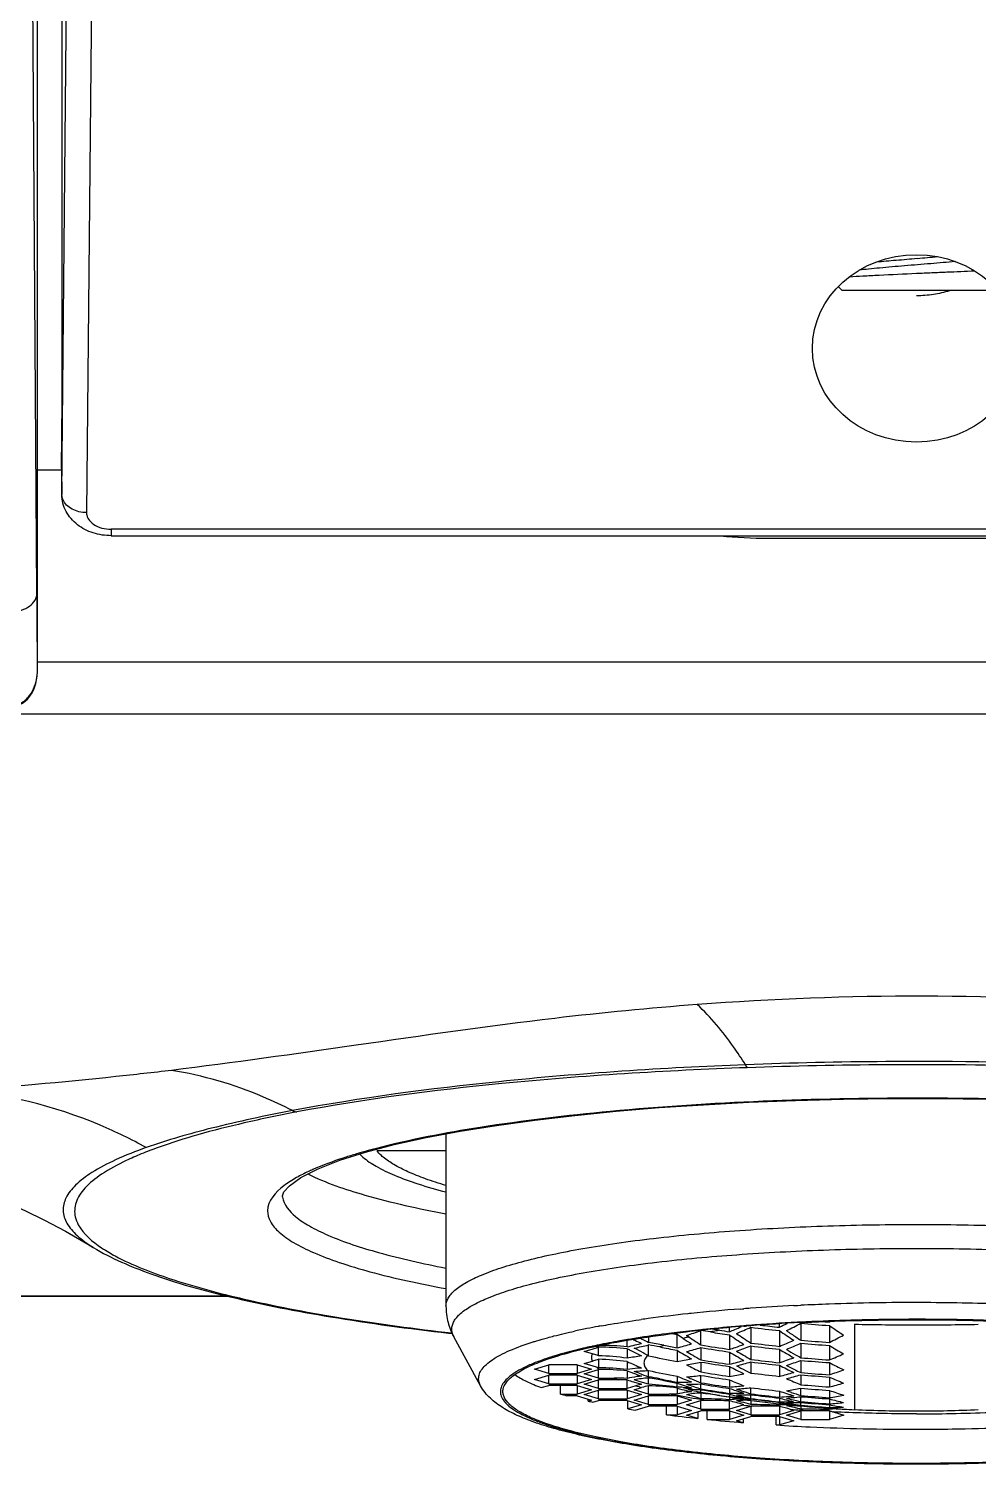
# Model space of a CAD drawing. Header units: millimetres. Extents: x 15137 to 17513, y -10160 to -6800.
# Drawn here: x 16137.67 to 16156.84, y -8841.85 to -8812.88 of the extents above; entities that cross this region are included whole.
import ezdxf

# ---------------------------------------------------------------- set-up
doc = ezdxf.new("R2010")
doc.units = ezdxf.units.MM

msp = doc.modelspace()

# ---------------------------------------------------------------- linework, layer by layer
at = {"linetype": 'Continuous'}
for p, q in [((16138.344, -8820.421), (16138.344, -8790.164)), ((16137.846, -8825.664), (16137.846, -8797.664)), ((16137.834, -8824.272), (16137.648, -8798.035)), ((16138.335, -8822.277), (16138.57, -8798.034)), ((16139.07, -8798.406), (16138.835, -8822.649)), ((16154.017, -8818.087), (16154.094, -8818.164)), ((16157.094, -8818.164), (16154.094, -8818.164)), ((16138.331, -8821.755), (16138.344, -8820.421)), ((16138.331, -8821.755), (16138.335, -8822.285)), ((16138.331, -8821.793), (16137.846, -8821.793)), ((16138.335, -8822.285), (16138.335, -8822.277)), ((16138.335, -8822.285), (16138.335, -8822.285)), ((16171.853, -8822.985), (16139.335, -8822.985)), ((16139.335, -8822.985), (16139.335, -8823.114)), ((16139.335, -8823.114), (16171.853, -8823.114)), ((16152.594, -8823.164), (16158.594, -8823.164)), ((16137.846, -8825.812), (16137.845, -8825.664)), ((16208.344, -8825.664), (16137.846, -8825.664)), ((16056.738, -8826.706), (16219.45, -8826.706)), ((16155.594, -8834.469), (16155.594, -8834.464)), ((16146.094, -8835.265), (16146.094, -8838.662)), ((16144.415, -8835.652), (16144.416, -8835.653)), ((16144.417, -8835.652), (16144.418, -8835.653)), ((16146.094, -8835.525), (16144.697, -8835.525)), ((16142.79, -8836.454), (16142.791, -8836.461)), ((16155.538, -8837.013), (16155.594, -8837.013)), ((16138.864, -8837.411), (16138.971, -8837.477)), ((16046.962, -8838.455), (16141.661, -8838.455)), ((16046.962, -8838.46), (16141.682, -8838.46)), ((16152.037, -8838.72), (16152.083, -8838.716)), ((16152.083, -8838.716), (16152.106, -8838.714)), ((16152.084, -8838.716), (16152.107, -8838.715)), ((16153.117, -8838.651), (16153.194, -8838.647)), ((16153.194, -8838.647), (16153.258, -8838.644)), ((16149.998, -8838.936), (16150.038, -8838.931)), ((16151.281, -8839.134), (16151.241, -8839.138)), ((16151.243, -8839.444), (16151.243, -8839.153)), ((16151.428, -8839.129), (16151.438, -8839.128)), ((16151.428, -8839.129), (16151.438, -8839.128)), ((16151.82, -8839.178), (16151.82, -8839.092)), ((16152.109, -8839.068), (16152.141, -8839.065)), ((16152.251, -8839.088), (16152.251, -8839.406)), ((16152.828, -8839.088), (16152.828, -8839.018)), ((16152.828, -8839.156), (16152.828, -8839.474)), ((16153.257, -8838.985), (16153.19, -8838.988)), ((16153.252, -8838.994), (16153.258, -8838.994)), ((16153.252, -8838.994), (16153.258, -8838.994)), ((16153.259, -8839.008), (16153.259, -8839.347)), ((16153.836, -8838.981), (16153.86, -8838.968)), ((16153.836, -8838.981), (16153.836, -8838.969)), ((16153.836, -8839.054), (16153.836, -8839.392)), ((16154.344, -8839.027), (16154.344, -8840.752)), ((16146.147, -8839.207), (16146.219, -8839.215)), ((16146.792, -8840.269), (16146.253, -8839.279)), ((16149.753, -8839.483), (16149.753, -8839.35)), ((16149.785, -8839.332), (16149.762, -8839.336)), ((16150.184, -8839.281), (16150.184, -8839.398)), ((16150.184, -8839.664), (16150.184, -8839.444)), ((16150.761, -8839.503), (16150.761, -8839.236)), ((16151.82, -8839.241), (16151.82, -8839.534)), ((16153.259, -8839.41), (16153.259, -8839.702)), ((16148.887, -8839.575), (16149.134, -8839.5)), ((16149.05, -8839.624), (16148.887, -8839.575)), ((16149.134, -8839.501), (16149.176, -8839.488)), ((16149.176, -8839.663), (16149.176, -8839.488)), ((16149.176, -8839.733), (16149.176, -8839.905)), ((16149.753, -8839.523), (16149.753, -8839.712)), ((16150.761, -8839.552), (16150.761, -8839.778)), ((16151.243, -8839.498), (16151.243, -8839.745)), ((16151.82, -8839.588), (16151.82, -8839.835)), ((16152.251, -8839.465), (16152.251, -8839.736)), ((16152.828, -8839.533), (16152.828, -8839.804)), ((16153.836, -8839.455), (16153.836, -8839.747)), ((16147.879, -8839.931), (16148.168, -8839.845)), ((16148.168, -8840.018), (16147.879, -8839.931)), ((16148.745, -8839.845), (16148.168, -8839.845)), ((16148.168, -8840.018), (16148.168, -8839.845)), ((16148.168, -8840.018), (16148.745, -8840.018)), ((16148.745, -8839.845), (16149.034, -8839.931)), ((16148.745, -8839.845), (16148.745, -8840.018)), ((16149.034, -8839.931), (16148.745, -8840.018)), ((16148.887, -8839.818), (16149.05, -8839.769)), ((16149.134, -8839.892), (16148.887, -8839.818)), ((16148.887, -8840.026), (16149.176, -8839.939)), ((16149.176, -8840.113), (16148.887, -8840.026)), ((16149.188, -8839.939), (16149.176, -8839.939)), ((16149.176, -8840.113), (16149.176, -8839.939)), ((16149.753, -8839.781), (16149.753, -8839.94)), ((16149.753, -8839.969), (16149.753, -8840.119)), ((16149.753, -8839.969), (16149.882, -8840.016)), ((16149.992, -8840.017), (16149.895, -8839.98)), ((16150.184, -8840.088), (16150.184, -8839.962)), ((16151.243, -8839.789), (16151.243, -8839.99)), ((16151.82, -8839.879), (16151.82, -8840.08)), ((16152.251, -8839.786), (16152.251, -8840.011)), ((16152.828, -8839.853), (16152.828, -8840.079)), ((16153.259, -8839.756), (16153.259, -8840.002)), ((16153.836, -8839.801), (16153.836, -8840.047)), ((16147.879, -8840.14), (16148.168, -8840.053)), ((16148.168, -8840.227), (16147.879, -8840.14)), ((16148.019, -8840.306), (16148.168, -8840.261)), ((16148.745, -8840.053), (16148.168, -8840.053)), ((16148.168, -8840.227), (16148.168, -8840.053)), ((16148.168, -8840.227), (16148.745, -8840.227)), ((16148.745, -8840.261), (16148.168, -8840.261)), ((16148.409, -8840.435), (16148.409, -8840.261)), ((16148.745, -8840.053), (16149.034, -8840.14)), ((16148.745, -8840.053), (16148.745, -8840.227)), ((16149.034, -8840.14), (16148.745, -8840.227)), ((16148.745, -8840.261), (16149.034, -8840.348)), ((16148.745, -8840.261), (16148.745, -8840.435)), ((16148.887, -8840.235), (16149.176, -8840.148)), ((16149.176, -8840.321), (16148.887, -8840.235)), ((16149.176, -8840.113), (16149.492, -8840.113)), ((16149.574, -8840.148), (16149.176, -8840.148)), ((16149.176, -8840.321), (16149.176, -8840.148)), ((16149.753, -8840.321), (16149.753, -8840.15)), ((16149.927, -8840.269), (16149.753, -8840.321)), ((16149.882, -8840.19), (16150.042, -8840.238)), ((16149.992, -8840.18), (16149.895, -8840.149)), ((16149.895, -8840.348), (16150.045, -8840.303)), ((16150.184, -8840.238), (16150.184, -8840.112)), ((16150.184, -8840.435), (16150.184, -8840.267)), ((16150.761, -8840.297), (16150.751, -8840.295)), ((16150.761, -8840.075), (16150.761, -8840.196)), ((16150.761, -8840.297), (16150.761, -8840.216)), ((16150.761, -8840.314), (16150.761, -8840.436)), ((16150.954, -8840.236), (16150.986, -8840.247)), ((16151.032, -8840.31), (16151.05, -8840.311)), ((16151.243, -8840.206), (16151.243, -8840.059)), ((16151.243, -8840.332), (16151.243, -8840.231)), ((16151.82, -8840.149), (16151.82, -8840.296)), ((16152.251, -8840.43), (16152.251, -8840.308)), ((16153.259, -8840.047), (16153.259, -8840.247)), ((16153.259, -8840.463), (16153.259, -8840.316)), ((16153.836, -8840.092), (16153.836, -8840.292)), ((16148.409, -8840.435), (16148.745, -8840.435)), ((16148.745, -8840.47), (16148.531, -8840.47)), ((16149.034, -8840.348), (16148.745, -8840.435)), ((16148.745, -8840.47), (16149.034, -8840.557)), ((16148.887, -8840.443), (16149.176, -8840.356)), ((16149.176, -8840.53), (16148.887, -8840.443)), ((16148.964, -8840.578), (16148.964, -8840.535)), ((16149.034, -8840.557), (16148.964, -8840.578)), ((16149.061, -8840.599), (16149.176, -8840.565)), ((16149.176, -8840.321), (16149.753, -8840.321)), ((16149.753, -8840.356), (16149.176, -8840.356)), ((16149.176, -8840.53), (16149.176, -8840.356)), ((16149.176, -8840.53), (16149.753, -8840.53)), ((16149.753, -8840.565), (16149.176, -8840.565)), ((16149.753, -8840.356), (16150.042, -8840.443)), ((16149.753, -8840.356), (16149.753, -8840.53)), ((16150.042, -8840.443), (16149.753, -8840.53)), ((16149.753, -8840.565), (16150.042, -8840.651)), ((16149.765, -8840.735), (16149.765, -8840.568)), ((16150.184, -8840.435), (16149.895, -8840.348)), ((16149.895, -8840.557), (16150.184, -8840.47)), ((16150.184, -8840.643), (16149.895, -8840.557)), ((16150.184, -8840.435), (16150.604, -8840.435)), ((16150.761, -8840.47), (16150.184, -8840.47)), ((16150.184, -8840.643), (16150.184, -8840.47)), ((16150.761, -8840.47), (16151.05, -8840.557)), ((16150.761, -8840.47), (16150.761, -8840.643)), ((16151.05, -8840.557), (16150.761, -8840.643)), ((16150.986, -8840.338), (16150.954, -8840.33)), ((16150.954, -8840.367), (16151.05, -8840.392)), ((16150.954, -8840.367), (16150.986, -8840.375)), ((16150.954, -8840.651), (16151.243, -8840.565)), ((16151.025, -8840.334), (16150.998, -8840.332)), ((16151.243, -8840.404), (16151.178, -8840.388)), ((16151.211, -8840.396), (16151.178, -8840.388)), ((16151.243, -8840.404), (16151.243, -8840.347)), ((16151.243, -8840.416), (16151.243, -8840.53)), ((16151.351, -8840.565), (16151.243, -8840.565)), ((16151.243, -8840.738), (16151.243, -8840.565)), ((16151.82, -8840.498), (16151.797, -8840.494)), ((16151.812, -8840.49), (16151.82, -8840.492)), ((16151.82, -8840.321), (16151.82, -8840.422)), ((16151.82, -8840.437), (16151.82, -8840.492)), ((16151.82, -8840.498), (16151.82, -8840.55)), ((16151.82, -8840.738), (16151.82, -8840.573)), ((16151.994, -8840.52), (16151.962, -8840.517)), ((16151.962, -8840.517), (16151.994, -8840.523)), ((16151.994, -8840.581), (16151.962, -8840.573)), ((16152.061, -8840.54), (16152.034, -8840.535)), ((16152.234, -8840.522), (16152.251, -8840.526)), ((16152.246, -8840.565), (16152.251, -8840.565)), ((16152.251, -8840.526), (16152.251, -8840.45)), ((16152.251, -8840.565), (16152.251, -8840.536)), ((16152.251, -8840.565), (16152.315, -8840.573)), ((16152.251, -8840.567), (16152.251, -8840.646)), ((16152.82, -8840.592), (16152.828, -8840.593)), ((16152.828, -8840.375), (16152.828, -8840.497)), ((16152.828, -8840.517), (16152.828, -8840.593)), ((16152.828, -8840.604), (16152.828, -8840.633)), ((16153.259, -8840.59), (16153.259, -8840.488)), ((16153.259, -8840.661), (16153.259, -8840.605)), ((16153.836, -8840.361), (16153.836, -8840.508)), ((16153.836, -8840.533), (16153.836, -8840.635)), ((16150.042, -8840.651), (16149.765, -8840.735)), ((16149.914, -8840.759), (16150.184, -8840.678)), ((16150.184, -8840.643), (16150.761, -8840.643)), ((16150.761, -8840.678), (16150.184, -8840.678)), ((16150.549, -8840.852), (16150.549, -8840.678)), ((16150.549, -8840.852), (16150.761, -8840.852)), ((16150.761, -8840.678), (16151.05, -8840.765)), ((16150.761, -8840.678), (16150.761, -8840.852)), ((16151.05, -8840.765), (16150.761, -8840.852)), ((16151.243, -8840.738), (16150.954, -8840.651)), ((16150.954, -8840.86), (16151.243, -8840.773)), ((16151.177, -8840.927), (16150.954, -8840.86)), ((16151.177, -8840.793), (16151.177, -8840.927)), ((16151.243, -8840.738), (16151.82, -8840.738)), ((16151.82, -8840.773), (16151.243, -8840.773)), ((16151.365, -8840.947), (16151.365, -8840.773)), ((16152.086, -8840.658), (16151.82, -8840.738)), ((16151.82, -8840.773), (16152.109, -8840.86)), ((16151.82, -8840.773), (16151.82, -8840.947)), ((16152.109, -8840.86), (16151.82, -8840.947)), ((16151.962, -8840.765), (16152.251, -8840.678)), ((16152.251, -8840.852), (16151.962, -8840.765)), ((16151.962, -8840.973), (16152.251, -8840.886)), ((16152.106, -8840.661), (16152.086, -8840.658)), ((16152.272, -8840.678), (16152.251, -8840.678)), ((16152.251, -8840.678), (16152.251, -8840.852)), ((16152.251, -8840.852), (16152.828, -8840.852)), ((16152.828, -8840.886), (16152.251, -8840.886)), ((16152.759, -8841.06), (16152.759, -8840.886)), ((16152.764, -8840.626), (16152.828, -8840.633)), ((16152.828, -8840.663), (16152.764, -8840.66)), ((16152.828, -8840.633), (16152.86, -8840.636)), ((16152.828, -8840.637), (16152.828, -8840.663)), ((16152.831, -8840.662), (16152.828, -8840.663)), ((16152.831, -8840.662), (16152.828, -8840.663)), ((16152.828, -8840.685), (16152.828, -8840.852)), ((16153.117, -8840.765), (16152.828, -8840.852)), ((16152.828, -8840.886), (16153.117, -8840.973)), ((16152.828, -8840.886), (16152.828, -8841.06)), ((16152.97, -8840.86), (16153.259, -8840.773)), ((16153.259, -8840.947), (16152.97, -8840.86)), ((16152.988, -8840.646), (16153.02, -8840.648)), ((16153.054, -8840.746), (16153.117, -8840.765)), ((16153.066, -8840.659), (16153.088, -8840.661)), ((16153.088, -8840.661), (16153.13, -8840.665)), ((16153.25, -8840.659), (16153.259, -8840.661)), ((16153.259, -8840.667), (16153.259, -8840.74)), ((16153.259, -8840.675), (16153.323, -8840.681)), ((16153.459, -8840.773), (16153.259, -8840.773)), ((16153.259, -8840.773), (16153.259, -8840.947)), ((16153.772, -8840.716), (16153.836, -8840.721)), ((16153.772, -8840.716), (16153.836, -8840.721)), ((16153.836, -8840.747), (16153.772, -8840.746)), ((16153.832, -8840.705), (16153.836, -8840.706)), ((16153.836, -8840.712), (16153.832, -8840.712)), ((16153.836, -8840.65), (16153.836, -8840.706)), ((16153.836, -8840.712), (16153.836, -8840.747)), ((16153.836, -8840.721), (16153.868, -8840.723)), ((16153.842, -8840.746), (16153.836, -8840.747)), ((16153.842, -8840.746), (16153.836, -8840.747)), ((16153.836, -8840.774), (16153.836, -8840.947)), ((16154.125, -8840.86), (16153.836, -8840.947)), ((16153.868, -8840.723), (16153.9, -8840.726)), ((16153.916, -8840.797), (16154.125, -8840.86)), ((16155.594, -8840.835), (16155.717, -8840.835)), ((16151.365, -8840.947), (16151.82, -8840.947)), ((16152.093, -8841.013), (16151.962, -8840.973)), ((16152.093, -8840.934), (16152.093, -8841.013)), ((16152.759, -8841.06), (16152.828, -8841.06)), ((16153.117, -8840.973), (16152.828, -8841.06)), ((16153.259, -8840.947), (16153.836, -8840.947)), ((16155.594, -8841.836), (16155.516, -8841.836))]:
    msp.add_line(p, q, dxfattribs=at)
for points in [[(16137.349, -8826.549), (16137.388, -8826.547), (16137.441, -8826.537), (16137.493, -8826.519), (16137.543, -8826.493), (16137.594, -8826.456), (16137.643, -8826.41), (16137.69, -8826.354), (16137.734, -8826.283), (16137.775, -8826.196), (16137.809, -8826.095), (16137.833, -8825.984), (16137.845, -8825.866), (16137.846, -8825.812)], [(16142.79, -8836.454), (16142.79, -8836.438), (16142.822, -8836.352), (16142.932, -8836.232), (16143.163, -8836.067), (16143.512, -8835.889), (16143.952, -8835.717), (16144.466, -8835.554), (16145.049, -8835.402), (16145.691, -8835.26), (16146.381, -8835.131), (16147.113, -8835.013), (16147.886, -8834.907), (16148.693, -8834.812), (16149.53, -8834.728), (16150.397, -8834.656), (16151.292, -8834.596), (16152.208, -8834.546), (16153.151, -8834.509), (16154.119, -8834.483), (16155.103, -8834.471), (16155.594, -8834.469)], [(16155.594, -8834.469), (16156.042, -8834.47), (16157.03, -8834.483), (16158.001, -8834.508), (16158.947, -8834.545), (16159.867, -8834.594), (16160.764, -8834.654), (16161.635, -8834.726), (16162.474, -8834.81), (16163.285, -8834.904), (16164.061, -8835.011), (16164.795, -8835.129), (16165.488, -8835.258), (16166.133, -8835.4), (16166.718, -8835.553), (16167.235, -8835.716), (16167.676, -8835.889), (16168.025, -8836.067), (16168.257, -8836.233), (16168.341, -8836.32)], [(16135.727, -8836.038), (16135.662, -8836.029), (16135.553, -8836.012), (16135.49, -8836.001), (16135.472, -8835.998), (16135.498, -8836.003), (16135.571, -8836.019), (16135.692, -8836.048), (16135.855, -8836.091), (16136.058, -8836.149), (16136.299, -8836.224), (16136.574, -8836.318), (16136.883, -8836.433), (16137.221, -8836.57), (16137.586, -8836.732), (16137.984, -8836.924), (16138.412, -8837.15), (16138.864, -8837.411)]]:
    msp.add_lwpolyline(points, dxfattribs=at)
for centre, radius, start, end in [((16142.221, -8654.306), 163.76, 274.69051, 274.83426), ((16138.608, -8822.275), 0.273, 180.4511, 182.0938), ((16152.594, -8813.164), 10, 264.5117, 270), ((16136.797, -8825.812), 1.049, 356.1976, 359.9511), ((16136.82, -8825.813), 1.026, 352.6176, 356.1987), ((16155.588, -8923.572), 89.847, 90.38987, 92.19787), ((16155.578, -8929.924), 96.134, 90.35509, 92.02883), ((16155.601, -8923.355), 89.631, 87.64996, 90.39971), ((16147.429, -8846.189), 11.055, 106.3775, 106.6755), ((16147.536, -8846.551), 11.433, 106.1532, 106.3779), ((16145.016, -8834.949), 0.925, 223.8755, 225.9132), ((16147.697, -8847.109), 12.013, 105.6149, 106.1507), ((16145.098, -8834.865), 1.042, 225.9182, 229.0619), ((16148.042, -8848.351), 13.303, 104.6007, 105.6068), ((16153.956, -8867.036), 28.377, 96.0182, 97.6522), ((16154.388, -8870.907), 32.272, 95.9435, 96.0596), ((16154.719, -8874.175), 35.557, 94.3269, 95.9295), ((16155.112, -8879.034), 40.431, 94.0645, 94.2641), ((16155.271, -8881.323), 42.726, 92.8892, 94.0596), ((16155.474, -8885.233), 46.641, 92.0149, 92.7233), ((16155.585, -8888.466), 49.877, 89.8957, 92.0116), ((16155.597, -8888.868), 50.278, 87.9979, 89.9103), ((16151.555, -8852.358), 13.5, 102.0297, 102.2504), ((16151.695, -8853.019), 14.175, 101.4585, 102.0284), ((16151.877, -8853.907), 15.081, 101.2319, 101.4634), ((16152.087, -8854.97), 16.165, 100.3787, 101.228), ((16152.353, -8856.399), 17.619, 100.2023, 100.3913), ((16153.546, -8863.935), 25.249, 97.6664, 97.986), ((16154.295, -8868.184), 29.206, 96.0022, 96.9583), ((16154.301, -8868.018), 29.031, 96.0498, 96.6388), ((16148.016, -8830.265), 9.455, 288.0996, 289.95), ((16154.507, -8869.941), 30.965, 95.7075, 96.0548), ((16149.897, -8848.726), 9.667, 80.8575, 82.0008), ((16154.546, -8870.557), 31.592, 95.6656, 95.9306), ((16154.858, -8873.821), 34.871, 94.5216, 95.6467), ((16153.458, -8849.291), 10.309, 100.2996, 101.3284), ((16154.785, -8872.756), 33.794, 94.5409, 95.6844), ((16149.954, -8849.941), 10.92, 81.2519, 82.0445), ((16155.591, -8813.294), 26.157, 261.2562, 261.7098), ((16148.711, -8831.58), 8.209, 292.2538, 293.0651), ((16148.651, -8831.439), 8.362, 293.0657, 294.0674), ((16148.77, -8831.461), 8.383, 292.3768, 294.5275), ((16155.036, -8876.031), 37.088, 94.3776, 94.5275), ((16155.044, -8875.87), 36.919, 94.3433, 94.5092), ((16155.289, -8879.554), 40.621, 92.9618, 94.3536), ((16155.247, -8878.635), 39.691, 92.882, 94.3346), ((16155.593, -8813.207), 26.096, 262.6416, 263.918), ((16155.593, -8813.173), 26.062, 263.0535, 263.91), ((16148.857, -8831.012), 8.999, 296.183, 297.2988), ((16159.02, -8830.2), 10.888, 235.3383, 237.1654), ((16148.989, -8830.976), 9.097, 295.9565, 297.9969), ((16159.226, -8830.071), 11.03, 235.4458, 236.636), ((16155.594, -8813.106), 26.007, 264.8488, 266.1247), ((16155.594, -8813.072), 25.969, 265.8622, 266.1189), ((16159.995, -8830.116), 10.854, 235.4271, 237.2579), ((16155.593, -8775.809), 63.23, 268.86818, 270.00093), ((16155.591, -8775.411), 63.629, 270.00266, 271.12832), ((16151.909, -8852.736), 13.57, 101.6589, 101.8425), ((16136.81, -8785.142), 55.861, 283.3974, 283.5673), ((16153.022, -8858.808), 19.743, 98.9868, 99.4351), ((16144.626, -8817.54), 22.534, 283.5736, 283.9078), ((16148.833, -8841.883), 2.828, 63.9181, 65.5329), ((16148.716, -8842.121), 3.093, 61.6597, 63.9049), ((16149.338, -8845.287), 5.949, 78.8341, 81.821), ((16149.28, -8845.147), 5.774, 78.6757, 80.9915), ((16149.725, -8846.53), 7.367, 81.9154, 82.8973), ((16149.388, -8841.531), 2.674, 56.0058, 59.1012), ((16149.004, -8832.517), 7.203, 284.1252, 286.5061), ((16152.344, -8844.394), 5.286, 105.1297, 106.0387), ((16156.903, -8830.373), 10.778, 236.0493, 237.1114), ((16149.479, -8841.513), 2.699, 55.7467, 56.8645), ((16152.449, -8844.78), 5.687, 104.7834, 105.1328), ((16157.156, -8830.238), 10.942, 235.7477, 236.3871), ((16157.026, -8830.434), 10.707, 236.3861, 237.3037), ((16155.591, -8813.5), 26.306, 260.4848, 261.7576), ((16155.591, -8813.329), 26.185, 260.8632, 261.7191), ((16157.946, -8830.325), 10.818, 235.5082, 237.3433), ((16149.378, -8832.116), 7.81, 289.1257, 290.464), ((16158.204, -8830.188), 10.974, 235.3282, 237.1414), ((16155.593, -8813.376), 26.243, 262.6833, 263.9524), ((16149.647, -8831.73), 8.372, 292.3316, 294.4846), ((16149.809, -8831.749), 8.402, 292.0981, 294.2395), ((16159.056, -8830.327), 10.723, 236.6401, 237.2688), ((16155.594, -8813.275), 26.177, 264.8823, 266.1499), ((16155.594, -8813.308), 26.206, 264.888, 266.1542), ((16149.876, -8831.236), 9.067, 295.8972, 297.9432), ((16151.595, -8851.274), 12.074, 102.2348, 103.0336), ((16151.752, -8851.993), 12.81, 102.0641, 102.2382), ((16151.829, -8852.354), 13.179, 101.8423, 102.0638), ((16149.146, -8844.772), 5.284, 83.4046, 89.6795), ((16149.039, -8844.747), 5.085, 81.9276, 88.4594), ((16149.039, -8844.816), 5.085, 81.9276, 88.4594), ((16149.187, -8844.811), 5.358, 83.9303, 89.8348), ((16147.77, -8843.815), 4.801, 61.3046, 63.7206), ((16147.314, -8844.65), 5.752, 60.298, 61.316), ((16155.588, -8813.816), 26.407, 258.1911, 259.468), ((16151.252, -8841.22), 1.926, 113.3178, 115.803), ((16155.588, -8813.643), 26.355, 258.6769, 259.4466), ((16155.589, -8813.608), 26.341, 258.8388, 259.4405), ((16155.919, -8831.113), 9.891, 238.5687, 240.5088), ((16149.604, -8833.039), 6.838, 279.7487, 282.2129), ((16149.204, -8832.548), 7.243, 283.9827, 286.3488), ((16156.152, -8831.002), 10.027, 238.7769, 239.6296), ((16156.028, -8831.213), 9.782, 239.6287, 240.7123), ((16155.591, -8813.534), 26.325, 260.492, 261.7638), ((16149.429, -8832.261), 7.656, 288.1998, 289.1243), ((16156.933, -8831.14), 9.875, 238.8165, 240.7548), ((16149.51, -8832.166), 7.797, 288.3319, 290.5819), ((16157.175, -8831.017), 10.014, 238.6271, 240.5425), ((16155.593, -8813.41), 26.268, 262.6902, 263.9581), ((16155.593, -8813.581), 26.368, 262.7181, 263.9811), ((16158.003, -8831.039), 9.946, 238.646, 240.574), ((16150.38, -8832.409), 7.789, 288.3151, 290.5671), ((16158.197, -8830.917), 10.078, 238.7607, 239.961), ((16158.061, -8831.15), 9.808, 239.9646, 240.6841), ((16155.594, -8813.478), 26.328, 264.9117, 266.172), ((16158.983, -8830.972), 9.923, 238.7547, 240.685), ((16150.689, -8831.984), 8.377, 292.0645, 294.2117), ((16145.433, -8852.237), 12.888, 73.1143, 73.3084), ((16149.146, -8845.189), 5.284, 83.4042, 89.6791), ((16149.187, -8845.296), 5.357, 83.9306, 89.9916), ((16158.874, -8815.124), 26.466, 250.1384, 250.5055), ((16156.709, -8822.25), 18.994, 249.2897, 249.9072), ((16155.588, -8814.113), 26.407, 258.1911, 259.468), ((16149.807, -8833.071), 6.87, 279.6068, 282.0583), ((16155.18, -8831.806), 9.082, 242.2708, 244.3095), ((16155.591, -8813.706), 26.4, 260.5189, 261.7871), ((16155.591, -8813.74), 26.41, 260.5226, 261.7903), ((16155.591, -8813.913), 26.437, 260.5325, 261.7988), ((16150.075, -8832.831), 7.217, 283.9935, 285.3093), ((16156.023, -8831.87), 9.045, 242.3112, 244.3575), ((16150.667, -8833.296), 6.881, 279.6439, 282.0916), ((16150.176, -8832.773), 7.314, 284.1324, 286.4773), ((16156.271, -8831.722), 9.213, 242.1113, 243.3705), ((16150.042, -8832.71), 7.343, 285.3087, 286.3493), ((16156.175, -8831.913), 9, 243.3724, 244.144), ((16155.593, -8813.615), 26.384, 262.7223, 263.9846), ((16155.593, -8813.787), 26.436, 262.7369, 263.9967), ((16157.089, -8831.794), 9.117, 242.1328, 244.1662), ((16151.043, -8832.991), 7.309, 284.1388, 286.4853), ((16150.545, -8832.428), 7.815, 288.0754, 290.3167), ((16157.266, -8831.691), 9.227, 242.2531, 243.3721), ((16157.17, -8831.881), 9.015, 243.373, 244.2822), ((16155.594, -8813.513), 26.347, 264.9155, 266.1748), ((16155.594, -8813.684), 26.422, 264.9298, 266.1856), ((16158.075, -8831.743), 9.105, 242.2562, 244.2901), ((16151.419, -8832.637), 7.794, 288.0626, 290.3098), ((16149.491, -8846.028), 5.915, 87.4601, 89.9972), ((16150.587, -8837.626), 2.718, 246.225, 248.1121), ((16149.574, -8846.215), 6.067, 88.3043, 89.9982), ((16150.251, -8842.338), 2.274, 97.7048, 102.6463), ((16150.315, -8842.243), 2.135, 93.5119, 101.3315), ((16150.475, -8842.092), 1.903, 103.9559, 106.7425), ((16151.636, -8834.531), 5.987, 253.4152, 254.5923), ((16150.263, -8842.428), 2.365, 95.3716, 97.7052), ((16150.469, -8842.067), 1.878, 103.1427, 103.9521), ((16150.57, -8842.047), 1.821, 102.2324, 106.7459), ((16149.28, -8845.791), 5.774, 78.6751, 80.9909), ((16149.338, -8846.001), 5.949, 78.8346, 81.8215), ((16149.76, -8847.318), 7.092, 81.9695, 86.57), ((16149.876, -8847.602), 7.342, 83.075, 87.597), ((16151.22, -8838.466), 1.848, 244.1453, 246.7358), ((16155.588, -8814.287), 26.355, 258.6769, 259.4466), ((16155.589, -8814.321), 26.341, 258.8388, 259.4405), ((16153.975, -8832.601), 8.135, 246.7312, 248.9268), ((16150.821, -8833.832), 6.364, 269.468, 272.0674), ((16153.278, -8833.025), 7.619, 250.7103, 251.9832), ((16150.767, -8841.927), 1.631, 85.8934, 90.1818), ((16154.2, -8828.051), 12.736, 254.3383, 255.2362), ((16152.339, -8835.24), 5.266, 253.9517, 255.2411), ((16151.333, -8834.018), 6.299, 265.9027, 267.253), ((16153.239, -8833.144), 7.493, 251.9849, 252.6804), ((16150.458, -8833.566), 6.541, 274.3476, 276.8888), ((16154.256, -8832.453), 8.318, 246.614, 247.3338), ((16150.983, -8833.858), 6.378, 269.7392, 272.3331), ((16153.48, -8833.077), 7.591, 250.8206, 252.859), ((16153.22, -8833.204), 7.43, 252.6809, 253.0169), ((16154.188, -8832.617), 8.141, 247.3313, 248.7918), ((16155.591, -8813.982), 26.437, 260.5325, 261.7988), ((16155.591, -8814.157), 26.41, 260.5226, 261.7903), ((16155.591, -8814.192), 26.4, 260.5189, 261.7871), ((16155.076, -8832.609), 8.213, 246.6403, 248.8167), ((16151.314, -8833.737), 6.578, 274.4095, 276.9366), ((16151.487, -8833.783), 6.569, 274.1444, 276.6735), ((16155.593, -8814.084), 26.436, 262.7369, 263.9967), ((16151.21, -8833.009), 7.329, 283.8919, 286.229), ((16156.412, -8832.417), 8.441, 245.9346, 248.0633), ((16151.914, -8833.563), 6.886, 278.8198, 281.2592), ((16155.594, -8813.718), 26.432, 264.9318, 266.1871), ((16155.594, -8813.891), 26.459, 264.937, 266.191), ((16155.594, -8813.961), 26.459, 264.937, 266.191), ((16157.259, -8832.425), 8.396, 245.9416, 248.0816), ((16152.08, -8833.194), 7.312, 283.8944, 286.2371), ((16150.542, -8833.158), 7.583, 253.6588, 254.6189), ((16151.613, -8828.897), 11.977, 257.221, 257.696), ((16150.874, -8841.891), 1.564, 85.4597, 87.068), ((16151.259, -8841.875), 1.459, 96.9715, 102.069), ((16153.198, -8832.17), 8.463, 254.8509, 255.301), ((16151.127, -8841.827), 1.438, 93.072, 94.3616), ((16151.496, -8834.047), 6.305, 265.7103, 267.6919), ((16153.351, -8831.58), 9.072, 255.307, 256.1429), ((16151.252, -8841.821), 1.405, 90.381, 96.9545), ((16155.591, -8814.368), 26.325, 260.492, 261.7638), ((16155.591, -8814.403), 26.306, 260.4848, 261.7576), ((16149.897, -8849.976), 9.667, 80.8566, 81.9999), ((16150.02, -8850.809), 10.464, 81.2323, 83.2911), ((16151.095, -8853.448), 12.919, 86.7845, 89.3467), ((16151.342, -8854.031), 13.466, 87.9684, 89.9623), ((16155.591, -8814.58), 26.185, 260.8632, 261.7018), ((16155.591, -8814.614), 26.157, 261.2562, 261.6594), ((16154.385, -8833.041), 7.719, 250.5878, 251.5944), ((16151.842, -8834.031), 6.39, 269.8058, 271.5306), ((16153.707, -8833.519), 7.171, 254.7392, 256.3274), ((16152.356, -8834.197), 6.317, 265.1284, 266.877), ((16153.095, -8833.871), 6.748, 259.108, 260.9571), ((16151.977, -8841.81), 1.269, 88.4017, 97.1256), ((16149.254, -8850.624), 10.374, 74.9216, 75.6795), ((16154.339, -8833.18), 7.572, 251.5937, 252.8682), ((16154.514, -8833.044), 7.725, 250.7123, 251.4666), ((16152.014, -8834.054), 6.4, 269.5373, 272.1222), ((16153.843, -8833.499), 7.205, 254.8675, 255.6588), ((16152.14, -8841.862), 1.301, 96.4166, 97.8485), ((16152.528, -8834.227), 6.315, 265.145, 265.7282), ((16153.227, -8833.863), 6.773, 259.5122, 260.0638), ((16152.137, -8841.841), 1.279, 93.5248, 96.42), ((16149.536, -8850.928), 10.635, 76.2843, 76.6391), ((16151.841, -8833.992), 6.43, 271.5298, 272.3887), ((16153.679, -8833.633), 7.054, 256.3297, 257.1326), ((16152.357, -8834.185), 6.33, 266.8769, 267.7501), ((16151.978, -8841.79), 1.249, 86.9206, 88.3887), ((16151.978, -8841.786), 1.246, 83.9758, 86.9206), ((16154.467, -8833.183), 7.579, 251.4642, 252.9922), ((16153.815, -8833.607), 7.094, 255.6572, 257.1195), ((16152.529, -8834.217), 6.325, 265.7286, 267.4763), ((16153.22, -8833.903), 6.733, 260.0638, 260.6177), ((16150.165, -8848.377), 8.007, 74.9018, 76.3251), ((16152.136, -8841.818), 1.256, 90.5912, 93.5229), ((16154.206, -8825.792), 14.902, 261.7249, 261.889), ((16153.211, -8833.959), 6.676, 260.617, 261.6944), ((16152.136, -8841.803), 1.241, 87.6333, 90.5893), ((16152.136, -8841.794), 1.233, 84.7743, 87.6315), ((16155.593, -8814.259), 26.384, 262.7223, 263.9846), ((16155.593, -8814.294), 26.368, 262.7181, 263.9811), ((16155.593, -8814.471), 26.268, 262.6902, 263.9404), ((16155.593, -8814.506), 26.243, 262.6833, 263.9524), ((16155.593, -8814.685), 26.095, 262.7834, 263.7762), ((16155.351, -8833.164), 7.64, 250.7147, 252.9932), ((16152.349, -8833.946), 6.568, 274.1803, 275.865), ((16154.718, -8833.533), 7.236, 254.8574, 255.9075), ((16152.876, -8834.193), 6.401, 269.5723, 271.2942), ((16154.104, -8833.921), 6.803, 259.1931, 260.8392), ((16154.699, -8833.61), 7.156, 255.9085, 256.4374), ((16155.576, -8833.014), 7.801, 250.4851, 251.2331), ((16152.476, -8833.972), 6.563, 274.3203, 275.4438), ((16154.904, -8833.495), 7.283, 254.6031, 255.387), ((16152.343, -8833.882), 6.633, 275.8637, 276.7005), ((16154.684, -8833.672), 7.093, 256.437, 257.2352), ((16152.875, -8834.155), 6.439, 271.2935, 272.1511), ((16155.529, -8833.155), 7.653, 251.2308, 252.746), ((16154.874, -8833.611), 7.163, 255.3849, 256.97), ((16153.001, -8834.179), 6.431, 270.5769, 272.293), ((16152.469, -8833.908), 6.628, 275.4443, 276.8395), ((16155.594, -8814.135), 26.432, 264.9318, 266.1871), ((16155.594, -8814.17), 26.422, 264.9298, 266.1856), ((16155.594, -8814.346), 26.347, 264.9155, 266.1748), ((16155.594, -8814.381), 26.328, 264.9117, 266.172), ((16156.409, -8833.103), 7.701, 250.4837, 252.7472), ((16152.781, -8833.718), 6.871, 278.8316, 281.2764), ((16155.753, -8833.579), 7.213, 254.5886, 256.9544), ((16153.336, -8834.045), 6.608, 274.3395, 276.8546), ((16152.926, -8822.059), 18.941, 260.3936, 260.8507), ((16154.07, -8814.073), 27.009, 262.5109, 263.8507), ((16149.936, -8848.096), 7.755, 73.7296, 74.9262), ((16152.499, -8842.035), 1.437, 105.7814, 106.7381), ((16154.715, -8816.735), 24.067, 263.7778, 264.1761), ((16151.829, -8865.015), 24.373, 87.8015, 89.0086), ((16152.251, -8865.039), 24.361, 88.643, 89.9495), ((16151.789, -8844.973), 4.412, 73.3385, 76.3799), ((16152.988, -8841.934), 1.282, 95.8592, 97.049), ((16152.986, -8841.913), 1.261, 92.8038, 95.8637), ((16153.392, -8834.334), 6.325, 265.1709, 266.3356), ((16152.985, -8841.888), 1.236, 88.8129, 92.8028), ((16155.594, -8814.717), 26.064, 264.2134, 264.2218), ((16153.002, -8834.217), 6.393, 269.7145, 270.5759), ((16154.288, -8833.875), 6.863, 258.9235, 259.7413), ((16153.717, -8834.152), 6.539, 263.4391, 264.2877), ((16153.519, -8834.35), 6.323, 265.0223, 265.8958), ((16153.119, -8841.938), 1.274, 93.8156, 96.7302), ((16152.04, -8845.395), 4.813, 78.4748, 78.8625), ((16152.076, -8845.22), 4.634, 78.071, 78.4747), ((16154.089, -8834.009), 6.715, 260.8411, 261.6714), ((16153.393, -8834.322), 6.336, 266.6266, 267.4991), ((16153.118, -8841.918), 1.254, 92.3382, 93.8111), ((16152.11, -8845.059), 4.47, 77.6514, 78.071), ((16155.318, -8809.66), 31.168, 265.8342, 266.5796), ((16154.273, -8833.963), 6.774, 259.7398, 261.3186), ((16153.519, -8834.345), 6.327, 265.8957, 266.2557), ((16152.157, -8844.845), 4.251, 76.7686, 77.6549), ((16153.519, -8834.336), 6.336, 266.256, 267.641), ((16153.711, -8834.216), 6.475, 264.8559, 265.4254), ((16152.227, -8844.551), 3.948, 75.3316, 76.7734), ((16153.709, -8834.243), 6.448, 265.4254, 265.9964), ((16152.274, -8844.366), 3.757, 74.8147, 75.323), ((16155.594, -8814.559), 26.206, 264.888, 266.1459), ((16155.594, -8814.594), 26.177, 264.8823, 266.1407), ((16152.671, -8905.219), 64.482, 89.02228, 89.47813), ((16155.594, -8814.773), 26.007, 264.9906, 265.983), ((16153.44, -8902.889), 62.116, 89.63495, 89.98307), ((16155.151, -8833.956), 6.823, 258.887, 261.348), ((16153.867, -8834.284), 6.421, 269.7228, 272.2992), ((16154.592, -8834.203), 6.553, 263.3747, 265.348), ((16154.088, -8842.117), 1.392, 97.745, 100.1718), ((16154.386, -8834.421), 6.323, 265.5923, 266.4918), ((16154.084, -8842.092), 1.368, 96.3872, 97.7413), ((16154.386, -8834.415), 6.33, 266.4918, 267.0479), ((16154.387, -8834.408), 6.336, 267.0479, 267.6296), ((16154.587, -8834.266), 6.49, 265.3504, 265.9179), ((16155.594, -8814.717), 26.064, 266.7682, 267.2511), ((16155.593, -8814.06), 26.717, 267.3206, 270.0022), ((16155.596, -8814.09), 26.687, 269.9962, 272.6808), ((16155.615, -8804.569), 36.266, 270.1597, 272.6175), ((16154.752, -8807.694), 33.425, 264.1847, 265.4368)]:
    msp.add_arc(centre, radius, start, end, dxfattribs=at)
msp.add_ellipse((16155.594, -8819.334), major_axis=(2.1, 0), ratio=0.900404, dxfattribs=at)
for points, knots in [([(16156.381, -8817.582), (16156.216, -8817.597), (16155.873, -8817.627), (16155.363, -8817.668), (16154.945, -8817.704), (16154.639, -8817.733), (16154.501, -8817.749), (16154.436, -8817.757)], [0, 0, 0, 0, 0.255212, 0.527832, 0.7861, 0.900313, 1, 1, 1, 1]), ([(16154.788, -8817.589), (16154.92, -8817.576), (16155.194, -8817.552), (16155.469, -8817.529), (16155.612, -8817.517)], [0, 0, 0, 0, 0.480889, 1, 1, 1, 1]), ([(16154.239, -8817.89), (16154.33, -8817.883), (16154.53, -8817.87), (16154.982, -8817.847), (16155.342, -8817.83), (16155.594, -8817.819)], [0, 0, 0, 0, 0.201277, 0.443091, 1, 1, 1, 1]), ([(16155.594, -8817.819), (16155.698, -8817.815), (16155.903, -8817.806), (16156.294, -8817.789), (16156.581, -8817.776), (16156.766, -8817.766)], [0, 0, 0, 0, 0.265335, 0.525154, 1, 1, 1, 1]), ([(16155.594, -8818.265), (16155.709, -8818.266), (16155.938, -8818.25), (16156.161, -8818.198), (16156.269, -8818.165)], [0, 0, 0, 0, 0.506412, 1, 1, 1, 1]), ([(16139.335, -8823.114), (16139.212, -8823.114), (16138.967, -8823.078), (16138.638, -8822.913), (16138.437, -8822.682), (16138.351, -8822.462), (16138.336, -8822.344), (16138.335, -8822.285)], [0, 0, 0, 0, 0.258013, 0.508896, 0.754181, 0.877037, 1, 1, 1, 1]), ([(16138.36, -8822.392), (16138.357, -8822.383), (16138.343, -8822.349), (16138.336, -8822.312), (16138.335, -8822.285)], [0, 0, 0, 0, 0.255065, 1, 1, 1, 1]), ([(16138.835, -8822.649), (16138.783, -8822.649), (16138.682, -8822.636), (16138.543, -8822.585), (16138.43, -8822.503), (16138.377, -8822.43), (16138.36, -8822.392)], [0, 0, 0, 0, 0.273471, 0.535786, 0.77863, 1, 1, 1, 1]), ([(16138.835, -8822.649), (16138.835, -8822.671), (16138.842, -8822.716), (16138.882, -8822.805), (16138.982, -8822.9), (16139.146, -8822.97), (16139.271, -8822.985), (16139.335, -8822.985)], [0, 0, 0, 0, 0.100096, 0.204549, 0.437184, 0.706809, 1, 1, 1, 1]), ([(16137.334, -8824.642), (16137.398, -8824.642), (16137.523, -8824.624), (16137.687, -8824.546), (16137.803, -8824.425), (16137.833, -8824.321), (16137.834, -8824.272)], [0, 0, 0, 0, 0.282459, 0.547259, 0.784659, 1, 1, 1, 1]), ([(16137.845, -8825.664), (16137.844, -8825.551), (16137.84, -8825.087), (16137.836, -8824.623), (16137.834, -8824.272)], [0, 0, 0, 0, 0.24365, 1, 1, 1, 1]), ([(16160.307, -8832.598), (16158.789, -8832.478), (16155.74, -8832.344), (16152.69, -8832.462), (16151.168, -8832.576)], [0, 0, 0, 0, 0.499549, 1, 1, 1, 1]), ([(16151.168, -8832.576), (16150.207, -8832.648), (16147.904, -8832.873), (16144.375, -8833.386), (16141.798, -8833.748), (16140.554, -8833.904)], [0, 0, 0, 0, 0.270204, 0.648622, 1, 1, 1, 1]), ([(16152.142, -8833.79), (16152.065, -8833.668), (16151.777, -8833.236), (16151.445, -8832.829), (16151.168, -8832.576)], [0, 0, 0, 0, 0.27825, 1, 1, 1, 1]), ([(16140.554, -8833.904), (16140.179, -8833.948), (16138.718, -8834.113), (16137.252, -8834.243), (16136.161, -8834.31)], [0, 0, 0, 0, 0.256855, 1, 1, 1, 1]), ([(16142.996, -8834.715), (16142.8, -8834.615), (16142.02, -8834.252), (16141.185, -8834.004), (16140.554, -8833.904)], [0, 0, 0, 0, 0.256567, 1, 1, 1, 1]), ([(16152.142, -8833.79), (16150.478, -8833.854), (16147.417, -8834.056), (16144.374, -8834.458), (16142.996, -8834.715)], [0, 0, 0, 0, 0.542925, 1, 1, 1, 1]), ([(16152.175, -8833.85), (16150.521, -8833.909), (16147.478, -8834.095), (16144.451, -8834.485), (16143.083, -8834.743)], [0, 0, 0, 0, 0.543029, 1, 1, 1, 1]), ([(16152.142, -8833.79), (16152.144, -8833.797), (16152.153, -8833.818), (16152.163, -8833.84), (16152.175, -8833.85)], [0, 0, 0, 0, 0.318866, 1, 1, 1, 1]), ([(16159.24, -8833.859), (16158.889, -8833.845), (16157.47, -8833.799), (16156.051, -8833.785), (16154.983, -8833.792)], [0, 0, 0, 0, 0.247447, 1, 1, 1, 1]), ([(16140.041, -8835.462), (16139.74, -8835.295), (16138.522, -8834.701), (16137.171, -8834.368), (16136.161, -8834.31)], [0, 0, 0, 0, 0.253862, 1, 1, 1, 1]), ([(16155.594, -8834.464), (16153.53, -8834.465), (16150.581, -8834.575), (16146.948, -8835.002), (16145.378, -8835.298), (16144.689, -8835.478)], [0, 0, 0, 0, 0.56417, 0.805191, 1, 1, 1, 1]), ([(16166.833, -8835.57), (16166.149, -8835.372), (16164.559, -8835.049), (16161.919, -8834.719), (16158.864, -8834.511), (16156.708, -8834.464), (16155.594, -8834.464)], [0, 0, 0, 0, 0.188846, 0.42872, 0.704912, 1, 1, 1, 1]), ([(16143.083, -8834.743), (16142.727, -8834.811), (16142.056, -8834.949), (16141.121, -8835.185), (16140.429, -8835.401), (16139.949, -8835.584), (16139.561, -8835.753), (16139.165, -8835.966), (16138.81, -8836.244), (16138.6, -8836.545), (16138.586, -8836.767), (16138.608, -8836.861)], [0, 0, 0, 0, 0.207875, 0.392903, 0.55291, 0.623251, 0.687129, 0.795668, 0.880045, 0.944634, 1, 1, 1, 1]), ([(16142.996, -8834.715), (16142.447, -8834.819), (16141.452, -8835.03), (16140.473, -8835.31), (16140.042, -8835.462)], [0, 0, 0, 0, 0.550135, 1, 1, 1, 1]), ([(16146.094, -8835.265), (16146.094, -8835.258), (16146.095, -8835.23), (16146.1, -8835.202), (16146.106, -8835.182)], [0, 0, 0, 0, 0.247227, 1, 1, 1, 1]), ([(16140.042, -8835.462), (16139.831, -8835.537), (16139.456, -8835.684), (16138.971, -8835.934), (16138.625, -8836.188), (16138.408, -8836.45), (16138.337, -8836.737), (16138.432, -8837.014), (16138.655, -8837.263), (16138.852, -8837.403), (16138.967, -8837.473)], [0, 0, 0, 0, 0.20947, 0.378212, 0.509602, 0.609893, 0.691539, 0.773746, 0.873673, 1, 1, 1, 1]), ([(16144.257, -8835.599), (16144.177, -8835.622), (16143.889, -8835.713), (16143.605, -8835.816), (16143.404, -8835.905)], [0, 0, 0, 0, 0.274908, 1, 1, 1, 1]), ([(16144.416, -8835.653), (16144.498, -8835.725), (16144.706, -8835.861), (16145.081, -8836.038), (16145.552, -8836.208), (16145.902, -8836.309), (16146.092, -8836.358)], [0, 0, 0, 0, 0.178715, 0.404419, 0.678411, 1, 1, 1, 1]), ([(16144.825, -8835.654), (16144.813, -8835.644), (16144.767, -8835.604), (16144.724, -8835.56), (16144.697, -8835.525)], [0, 0, 0, 0, 0.26842, 1, 1, 1, 1]), ([(16146.093, -8836.227), (16145.953, -8836.186), (16145.694, -8836.102), (16145.341, -8835.962), (16145.055, -8835.819), (16144.892, -8835.71), (16144.825, -8835.654)], [0, 0, 0, 0, 0.312867, 0.58364, 0.812264, 1, 1, 1, 1]), ([(16143.404, -8835.905), (16143.375, -8835.918), (16143.264, -8835.968), (16143.155, -8836.023), (16143.077, -8836.066)], [0, 0, 0, 0, 0.265659, 1, 1, 1, 1]), ([(16143.077, -8836.066), (16142.989, -8836.116), (16142.739, -8836.269), (16142.492, -8836.534), (16142.49, -8836.736)], [0, 0, 0, 0, 0.333638, 1, 1, 1, 1]), ([(16143.303, -8835.991), (16143.669, -8836.175), (16144.594, -8836.486), (16145.541, -8836.694), (16146.092, -8836.797)], [0, 0, 0, 0, 0.422028, 1, 1, 1, 1]), ([(16142.791, -8836.461), (16142.817, -8836.616), (16143.014, -8836.842), (16143.353, -8837.062), (16143.907, -8837.33), (16144.827, -8837.624), (16145.633, -8837.805), (16146.089, -8837.893)], [0, 0, 0, 0, 0.127415, 0.218705, 0.331533, 0.623348, 1, 1, 1, 1]), ([(16142.49, -8836.736), (16142.489, -8836.811), (16142.54, -8836.979), (16142.735, -8837.195), (16143.036, -8837.402), (16143.446, -8837.602), (16143.963, -8837.795), (16144.85, -8838.059), (16145.575, -8838.212), (16146.09, -8838.307)], [0, 0, 0, 0, 0.054726, 0.122446, 0.210448, 0.321575, 0.456603, 0.615336, 1, 1, 1, 1]), ([(16138.608, -8836.861), (16138.621, -8836.916), (16138.727, -8837.176), (16138.956, -8837.361), (16139.139, -8837.483)], [0, 0, 0, 0, 0.203061, 1, 1, 1, 1]), ([(16146.094, -8838.662), (16146.094, -8838.635), (16146.102, -8838.579), (16146.138, -8838.496), (16146.197, -8838.416), (16146.312, -8838.302), (16146.518, -8838.167), (16146.832, -8838.018), (16147.229, -8837.875), (16147.705, -8837.739), (16148.256, -8837.611), (16148.876, -8837.492), (16149.561, -8837.385), (16150.581, -8837.253), (16151.964, -8837.127), (16153.715, -8837.035), (16154.922, -8837.013), (16155.538, -8837.013)], [0, 0, 0, 0, 0.00829, 0.017183, 0.027168, 0.038585, 0.066473, 0.101778, 0.144713, 0.195167, 0.252841, 0.317307, 0.388036, 0.464418, 0.63136, 0.812102, 1, 1, 1, 1]), ([(16155.594, -8837.013), (16156.212, -8837.013), (16157.425, -8837.033), (16159.185, -8837.124), (16160.576, -8837.25), (16161.603, -8837.381), (16162.292, -8837.489), (16162.916, -8837.607), (16163.471, -8837.735), (16163.95, -8837.872), (16164.35, -8838.016), (16164.667, -8838.165), (16164.874, -8838.301), (16164.99, -8838.415), (16165.049, -8838.496), (16165.086, -8838.578), (16165.094, -8838.635), (16165.094, -8838.662)], [0, 0, 0, 0, 0.187627, 0.36827, 0.535233, 0.611656, 0.682439, 0.746968, 0.804705, 0.855219, 0.898203, 0.933544, 0.961448, 0.972865, 0.982843, 0.991725, 1, 1, 1, 1]), ([(16138.971, -8837.479), (16139.337, -8837.696), (16140.247, -8838.085), (16141.858, -8838.528), (16143.87, -8838.915), (16145.348, -8839.115), (16146.147, -8839.207)], [0, 0, 0, 0, 0.172096, 0.397132, 0.6751, 1, 1, 1, 1]), ([(16139.139, -8837.483), (16139.165, -8837.501), (16139.277, -8837.573), (16139.393, -8837.637), (16139.483, -8837.684)], [0, 0, 0, 0, 0.233944, 1, 1, 1, 1]), ([(16139.483, -8837.684), (16139.838, -8837.867), (16140.709, -8838.193), (16142.225, -8838.586), (16144.102, -8838.935), (16145.473, -8839.119), (16146.21, -8839.203)], [0, 0, 0, 0, 0.17322, 0.400813, 0.678566, 1, 1, 1, 1]), ([(16146.212, -8839.126), (16146.212, -8839.099), (16146.22, -8839.043), (16146.255, -8838.962), (16146.313, -8838.882), (16146.427, -8838.77), (16146.63, -8838.636), (16146.941, -8838.489), (16147.333, -8838.348), (16147.803, -8838.213), (16148.347, -8838.087), (16148.959, -8837.97), (16149.635, -8837.864), (16150.643, -8837.734), (16152.009, -8837.609), (16153.739, -8837.518), (16154.931, -8837.497), (16155.538, -8837.496)], [0, 0, 0, 0, 0.008284, 0.017177, 0.027162, 0.038581, 0.066468, 0.101776, 0.144713, 0.195167, 0.252841, 0.317307, 0.388036, 0.464418, 0.631358, 0.812094, 1, 1, 1, 1]), ([(16155.538, -8837.496), (16156.151, -8837.496), (16157.355, -8837.515), (16159.102, -8837.604), (16160.484, -8837.728), (16161.504, -8837.857), (16162.189, -8837.963), (16162.81, -8838.08), (16163.362, -8838.207), (16163.838, -8838.342), (16164.236, -8838.485), (16164.551, -8838.632), (16164.757, -8838.767), (16164.873, -8838.88), (16164.932, -8838.96), (16164.968, -8839.042), (16164.976, -8839.099), (16164.976, -8839.126)], [0, 0, 0, 0, 0.187364, 0.367911, 0.534901, 0.611369, 0.682208, 0.746797, 0.804596, 0.855164, 0.898194, 0.933566, 0.961483, 0.972898, 0.98287, 0.991741, 1, 1, 1, 1]), ([(16146.094, -8838.662), (16146.094, -8838.772), (16146.122, -8838.987), (16146.203, -8839.187), (16146.253, -8839.279)], [0, 0, 0, 0, 0.512138, 1, 1, 1, 1]), ([(16146.253, -8839.279), (16146.24, -8839.255), (16146.219, -8839.205), (16146.212, -8839.151), (16146.212, -8839.126)], [0, 0, 0, 0, 0.516334, 1, 1, 1, 1]), ([(16149.232, -8839.059), (16149.293, -8839.048), (16149.548, -8839.003), (16149.803, -8838.964), (16149.998, -8838.936)], [0, 0, 0, 0, 0.240289, 1, 1, 1, 1]), ([(16155.671, -8838.927), (16155.468, -8838.927), (16154.663, -8838.931), (16153.858, -8838.954), (16153.257, -8838.985)], [0, 0, 0, 0, 0.253001, 1, 1, 1, 1]), ([(16153.258, -8838.994), (16153.449, -8838.984), (16154.227, -8838.95), (16155.006, -8838.936), (16155.594, -8838.936)], [0, 0, 0, 0, 0.245701, 1, 1, 1, 1]), ([(16155.594, -8838.936), (16155.791, -8838.936), (16156.57, -8838.941), (16157.349, -8838.964), (16157.93, -8838.994)], [0, 0, 0, 0, 0.253012, 1, 1, 1, 1]), ([(16157.931, -8838.985), (16157.746, -8838.975), (16156.993, -8838.942), (16156.24, -8838.928), (16155.671, -8838.927)], [0, 0, 0, 0, 0.245791, 1, 1, 1, 1]), ([(16146.753, -8840.125), (16146.753, -8840.092), (16146.766, -8840.023), (16146.823, -8839.924), (16146.914, -8839.828), (16147.038, -8839.734), (16147.195, -8839.642), (16147.466, -8839.514), (16147.692, -8839.434), (16147.853, -8839.383)], [0, 0, 0, 0, 0.070677, 0.149644, 0.242839, 0.353774, 0.48434, 0.635445, 1, 1, 1, 1]), ([(16147.853, -8839.383), (16147.876, -8839.376), (16147.973, -8839.346), (16148.071, -8839.318), (16148.146, -8839.298)], [0, 0, 0, 0, 0.240851, 1, 1, 1, 1]), ([(16148.019, -8839.776), (16148.198, -8839.708), (16148.605, -8839.584), (16149.282, -8839.43), (16150.075, -8839.292), (16150.643, -8839.216), (16150.944, -8839.181)], [0, 0, 0, 0, 0.192304, 0.425502, 0.696209, 1, 1, 1, 1]), ([(16148.146, -8839.298), (16148.188, -8839.286), (16148.369, -8839.239), (16148.551, -8839.196), (16148.691, -8839.166)], [0, 0, 0, 0, 0.23726, 1, 1, 1, 1]), ([(16149.762, -8839.336), (16149.71, -8839.345), (16149.511, -8839.379), (16149.313, -8839.416), (16149.167, -8839.446)], [0, 0, 0, 0, 0.259697, 1, 1, 1, 1]), ([(16149.866, -8839.331), (16149.881, -8839.337), (16149.94, -8839.363), (16149.999, -8839.391), (16150.042, -8839.413)], [0, 0, 0, 0, 0.247525, 1, 1, 1, 1]), ([(16150.756, -8839.193), (16150.686, -8839.202), (16150.412, -8839.236), (16150.139, -8839.275), (16149.937, -8839.307)], [0, 0, 0, 0, 0.258845, 1, 1, 1, 1]), ([(16148.872, -8839.511), (16148.661, -8839.56), (16148.361, -8839.638), (16147.991, -8839.763), (16147.764, -8839.854), (16147.574, -8839.948), (16147.421, -8840.044), (16147.305, -8840.142), (16147.227, -8840.243), (16147.189, -8840.349), (16147.197, -8840.458), (16147.249, -8840.562), (16147.339, -8840.662), (16147.467, -8840.759), (16147.632, -8840.854), (16147.835, -8840.947), (16148.174, -8841.076), (16148.685, -8841.223), (16149.397, -8841.377), (16150.226, -8841.513), (16151.156, -8841.629), (16152.169, -8841.723), (16153.248, -8841.791), (16154.371, -8841.833), (16155.132, -8841.844), (16155.517, -8841.844)], [0, 0, 0, 0, 0.061175, 0.08726, 0.110258, 0.130167, 0.147053, 0.161105, 0.172721, 0.18266, 0.192129, 0.20251, 0.214869, 0.229826, 0.247697, 0.268623, 0.292645, 0.349831, 0.418647, 0.498044, 0.586678, 0.682985, 0.785231, 0.891552, 1, 1, 1, 1]), ([(16149.176, -8839.663), (16149.165, -8839.66), (16149.139, -8839.651), (16149.097, -8839.639), (16149.066, -8839.628), (16149.05, -8839.624)], [0, 0, 0, 0, 0.251406, 0.625358, 1, 1, 1, 1]), ([(16149.05, -8839.769), (16149.06, -8839.766), (16149.087, -8839.759), (16149.128, -8839.745), (16149.16, -8839.737), (16149.176, -8839.733)], [0, 0, 0, 0, 0.250102, 0.626448, 1, 1, 1, 1]), ([(16149.134, -8839.5), (16149.138, -8839.497), (16149.153, -8839.482), (16149.169, -8839.468), (16149.181, -8839.458)], [0, 0, 0, 0, 0.240321, 1, 1, 1, 1]), ([(16149.753, -8839.523), (16149.778, -8839.534), (16149.875, -8839.58), (16149.971, -8839.629), (16150.042, -8839.667)], [0, 0, 0, 0, 0.247453, 1, 1, 1, 1]), ([(16150.164, -8839.653), (16150.143, -8839.676), (16150.107, -8839.723), (16150.085, -8839.807), (16150.107, -8839.892), (16150.143, -8839.939), (16150.164, -8839.962)], [0, 0, 0, 0, 0.270943, 0.5, 0.729058, 1, 1, 1, 1]), ([(16150.184, -8839.664), (16150.182, -8839.663), (16150.18, -8839.661), (16150.176, -8839.659), (16150.17, -8839.658), (16150.167, -8839.654), (16150.164, -8839.653)], [0, 0, 0, 0, 0.265042, 0.443876, 0.613005, 1, 1, 1, 1]), ([(16147.244, -8840.386), (16147.244, -8840.359), (16147.253, -8840.303), (16147.292, -8840.223), (16147.356, -8840.145), (16147.443, -8840.068), (16147.554, -8839.992), (16147.744, -8839.886), (16147.904, -8839.819), (16148.019, -8839.776)], [0, 0, 0, 0, 0.076996, 0.160843, 0.256796, 0.368326, 0.497527, 0.645617, 1, 1, 1, 1]), ([(16149.188, -8839.939), (16149.183, -8839.936), (16149.164, -8839.92), (16149.147, -8839.904), (16149.134, -8839.892)], [0, 0, 0, 0, 0.26112, 1, 1, 1, 1]), ([(16150.042, -8839.91), (16150.018, -8839.911), (16149.922, -8839.919), (16149.825, -8839.929), (16149.753, -8839.94)], [0, 0, 0, 0, 0.248989, 1, 1, 1, 1]), ([(16149.895, -8839.98), (16149.918, -8839.977), (16150.007, -8839.969), (16150.097, -8839.964), (16150.164, -8839.962)], [0, 0, 0, 0, 0.251015, 1, 1, 1, 1]), ([(16150.164, -8839.962), (16150.166, -8839.961), (16150.169, -8839.963), (16150.173, -8839.962), (16150.178, -8839.959), (16150.182, -8839.961), (16150.184, -8839.961)], [0, 0, 0, 0, 0.246212, 0.433262, 0.632071, 1, 1, 1, 1]), ([(16146.792, -8840.269), (16146.78, -8840.247), (16146.76, -8840.2), (16146.753, -8840.149), (16146.753, -8840.125)], [0, 0, 0, 0, 0.516331, 1, 1, 1, 1]), ([(16155.516, -8841.852), (16154.995, -8841.851), (16153.971, -8841.833), (16152.48, -8841.758), (16151.091, -8841.637), (16150.021, -8841.497), (16149.25, -8841.362), (16148.743, -8841.255), (16148.289, -8841.139), (16147.889, -8841.013), (16147.541, -8840.876), (16147.24, -8840.72), (16146.98, -8840.53), (16146.844, -8840.364), (16146.793, -8840.271)], [0, 0, 0, 0, 0.172685, 0.339481, 0.495086, 0.634732, 0.697334, 0.754628, 0.80639, 0.852621, 0.893644, 0.930353, 0.964685, 1, 1, 1, 1]), ([(16147.483, -8840.041), (16147.556, -8840.093), (16147.731, -8840.191), (16147.915, -8840.267), (16148.019, -8840.306)], [0, 0, 0, 0, 0.446355, 1, 1, 1, 1]), ([(16150.184, -8840.238), (16150.152, -8840.229), (16150.088, -8840.208), (16150.024, -8840.19), (16149.992, -8840.18)], [0, 0, 0, 0, 0.500496, 1, 1, 1, 1]), ([(16155.516, -8841.836), (16154.976, -8841.835), (16153.918, -8841.815), (16152.383, -8841.734), (16151.172, -8841.622), (16150.279, -8841.507), (16149.679, -8841.412), (16149.136, -8841.308), (16148.654, -8841.196), (16148.238, -8841.076), (16147.89, -8840.951), (16147.615, -8840.82), (16147.435, -8840.702), (16147.334, -8840.602), (16147.283, -8840.531), (16147.251, -8840.459), (16147.244, -8840.409), (16147.244, -8840.386)], [0, 0, 0, 0, 0.188049, 0.368842, 0.535768, 0.612124, 0.682822, 0.747254, 0.804894, 0.855317, 0.898225, 0.933513, 0.961393, 0.972811, 0.9828, 0.991701, 1, 1, 1, 1]), ([(16150.761, -8840.436), (16150.748, -8840.436), (16150.715, -8840.435), (16150.663, -8840.436), (16150.623, -8840.435), (16150.604, -8840.435)], [0, 0, 0, 0, 0.250006, 0.624997, 1, 1, 1, 1]), ([(16151.351, -8840.565), (16151.285, -8840.555), (16151.035, -8840.516), (16150.786, -8840.472), (16150.604, -8840.435)], [0, 0, 0, 0, 0.26403, 1, 1, 1, 1]), ([(16151.018, -8840.394), (16150.996, -8840.395), (16150.91, -8840.404), (16150.825, -8840.42), (16150.761, -8840.436)], [0, 0, 0, 0, 0.247002, 1, 1, 1, 1]), ([(16151.243, -8840.53), (16151.214, -8840.522), (16151.157, -8840.507), (16151.101, -8840.49), (16151.072, -8840.481)], [0, 0, 0, 0, 0.498551, 1, 1, 1, 1]), ([(16153.836, -8840.774), (16153.843, -8840.776), (16153.86, -8840.78), (16153.886, -8840.789), (16153.906, -8840.794), (16153.916, -8840.797)], [0, 0, 0, 0, 0.2486, 0.624645, 1, 1, 1, 1]), ([(16155.594, -8840.835), (16155.453, -8840.835), (16154.893, -8840.832), (16154.334, -8840.816), (16153.916, -8840.797)], [0, 0, 0, 0, 0.252554, 1, 1, 1, 1]), ([(16152.759, -8841.06), (16152.989, -8841.075), (16153.933, -8841.126), (16154.879, -8841.146), (16155.594, -8841.146)], [0, 0, 0, 0, 0.243592, 1, 1, 1, 1]), ([(16155.594, -8841.146), (16155.835, -8841.146), (16156.78, -8841.139), (16157.726, -8841.104), (16158.429, -8841.06)], [0, 0, 0, 0, 0.254605, 1, 1, 1, 1]), ([(16162.326, -8841.278), (16162.109, -8841.327), (16161.649, -8841.417), (16160.639, -8841.574), (16159.232, -8841.723), (16157.421, -8841.83), (16156.161, -8841.853), (16155.516, -8841.852)], [0, 0, 0, 0, 0.097399, 0.205299, 0.447973, 0.717231, 1, 1, 1, 1]), ([(16155.517, -8841.844), (16156.159, -8841.845), (16157.411, -8841.823), (16159.209, -8841.716), (16160.601, -8841.567), (16161.593, -8841.411), (16162.042, -8841.322), (16162.253, -8841.275)], [0, 0, 0, 0, 0.284489, 0.554907, 0.797437, 0.904382, 1, 1, 1, 1]), ([(16162.319, -8841.245), (16162.112, -8841.294), (16161.67, -8841.385), (16160.685, -8841.546), (16159.297, -8841.699), (16157.497, -8841.811), (16156.24, -8841.836), (16155.594, -8841.836)], [0, 0, 0, 0, 0.094275, 0.200297, 0.442255, 0.713555, 1, 1, 1, 1])]:
    msp.add_open_spline(points, degree=3, knots=knots, dxfattribs=at)
for points in [[(16137.685, -8826.341), (16137.77, -8826.228), (16137.819, -8826.085), (16137.837, -8825.945)], [(16137.493, -8826.498), (16137.569, -8826.466), (16137.635, -8826.407), (16137.685, -8826.341)], [(16142.996, -8834.715), (16143.023, -8834.729), (16143.053, -8834.738), (16143.083, -8834.743)], [(16149.895, -8839.51), (16149.992, -8839.488), (16150.088, -8839.467), (16150.184, -8839.444)], [(16149.05, -8839.769), (16149.041, -8839.746), (16149.032, -8839.696), (16149.041, -8839.647), (16149.05, -8839.624)], [(16150.042, -8839.667), (16149.946, -8839.681), (16149.849, -8839.696), (16149.753, -8839.712)], [(16149.753, -8839.781), (16149.85, -8839.823), (16149.946, -8839.866), (16150.042, -8839.91)], [(16149.753, -8840.15), (16149.796, -8840.164), (16149.839, -8840.177), (16149.882, -8840.19)], [(16151.072, -8840.481), (16151.033, -8840.469), (16150.993, -8840.459), (16150.954, -8840.448)], [(16152.098, -8840.546), (16152.102, -8840.547), (16152.105, -8840.546), (16152.109, -8840.547)]]:
    msp.add_open_spline(points, degree=3, dxfattribs=at)

doc.saveas('drawing.dxf')
